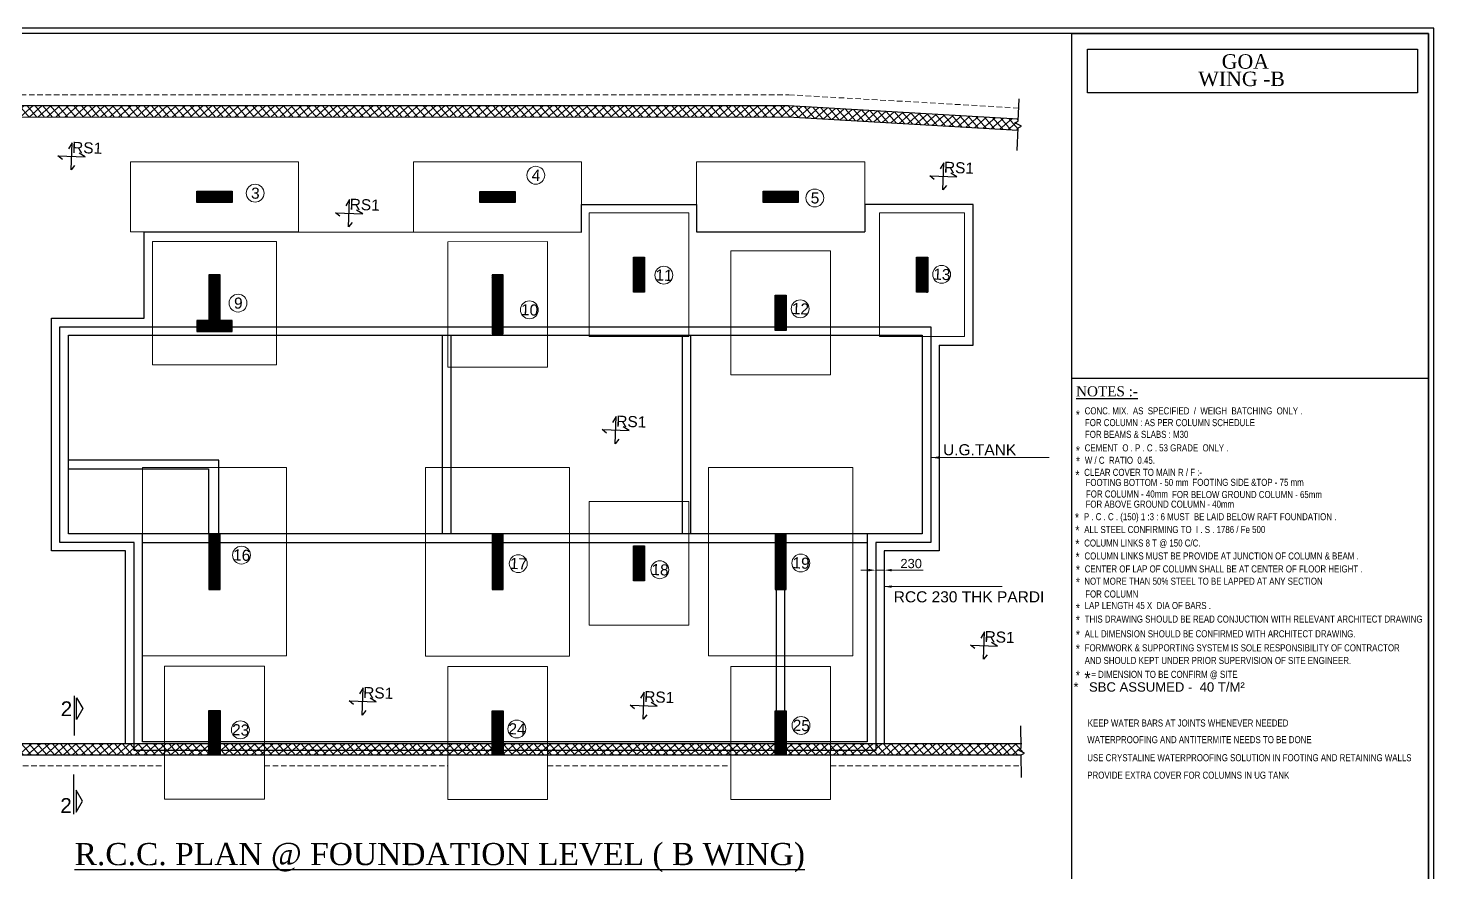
# Model space of a CAD drawing. Header units: millimetres. Extents: x 4916 to 86071, y -133733 to 55415.
# Drawn here: x 30163 to 68206, y 32549 to 55415 of the extents above; entities that cross this region are included whole.
import ezdxf
from ezdxf.enums import TextEntityAlignment as Align

# ---------------------------------------------------------------- set-up
doc = ezdxf.new("R2010")
doc.units = ezdxf.units.MM
doc.header["$LTSCALE"] = 600
doc.linetypes.add('DASHED2', pattern=[0.375, 0.25, -0.125])
for name, color, linetype, lineweight in [('COL HATCH', 67, 'Continuous', 25), ('colno', 11, 'Continuous', 15), ('COLUMN', 84, 'Continuous', 30), ('DIM', 8, 'Continuous', 13), ('FOOTING', 12, 'Continuous', 20), ('MAIN TEXT', 6, 'Continuous', 25), ('RET WALL', 31, 'Continuous', 25), ('RET WALL HATCH', 57, 'Continuous', 15), ('SLAB MARK', 241, 'Continuous', 25), ('SLAB NO', 52, 'Continuous', 25), ('TXT', 7, 'Continuous', 20)]:
    doc.layers.add(name, color=color, linetype=linetype, lineweight=lineweight)
doc.layers.add('sec', color=2, linetype='Continuous')
doc.layers.add('SHEET', color=7, linetype='Continuous')
doc.styles.add('ARIAL', font='arial.ttf')
doc.styles.add('STYLE3', font='times.ttf', dxfattribs={"width": 0.8, "height": 12})
doc.styles.add('TIMES NEW ROMAN', font='times.ttf', dxfattribs={"width": 0.8, "height": 12})
doc.dimstyles.new('SBC-100', dxfattribs={"dimscale": 100, "dimtxt": 2.5, "dimasz": 2, "dimexe": 0.5, "dimexo": 0.5, "dimgap": 0.5, "dimtad": 1, "dimdec": 3, "dimzin": 3, "dimdsep": 46, "dimtxsty": 'ARIAL', "dimblk1": 'OBLIQUE', "dimblk2": 'OBLIQUE', "dimcen": 0, "dimdle": 1, "dimclrd": 256, "dimclre": 256, "dimclrt": 4, "dimadec": 0, "dimazin": 0, "dimtfac": 1, "dimtdec": 0, "dimtmove": 0, "dimatfit": 3, "dimfxl": 1, "dimtolj": 1, "dimtzin": 0, "dimlwd": -1, "dimlwe": -1, "dimarcsym": 0})

# ---------------------------------------------------------------- blocks, each defined once
blk = doc.blocks.new('101')
for p, q in [((1063542, 221836, 11196), (1063542, 216457)), ((1063772, 221837), (1063772, 216458)), ((1070037, 221836), (1070037, 216457)), ((1070267, 216458), (1070267, 221836)), ((1057495, 218451), (1053429, 218451)), ((1057495, 216458), (1057495, 218451)), ((1053429, 218221), (1057217, 218221)), ((1057217, 218221), (1057217, 216457)), ((1075045, 216458, 11196), (1055436, 216458)), ((1055437, 216227), (1075045, 216227)), ((1072585, 211657), (1072585, 214957)), ((1072815, 211657), (1072815, 214957))]:
    blk.add_line(p, q)
blk.add_lwpolyline([(1053199, 222067), (1076763, 222067), (1076763, 216227), (1075275, 216227), (1075275, 210599), (1055206, 210599), (1055206, 216227), (1053199, 216227), (1053199, 222067)])
blk.add_lwpolyline([(1053429, 221837), (1076533, 221837), (1076533, 216457), (1075045, 216457), (1075045, 210829), (1055436, 210829), (1055436, 216457), (1053429, 216457)], close=True)
blk = doc.blocks.new('_Oblique')
at = {"color": 0, "linetype": 'ByBlock', "lineweight": -2}
blk.add_line((-0.5, -0.5), (0.5, 0.5), dxfattribs=at)
blk = doc.blocks.new('000000')
at = {"layer": 'DIM'}
blk.add_line((-80400, 35743, -11196), (-80049, 35743, -11196), dxfattribs=at)
at = {"layer": 'RET WALL', "elevation": -11196}
blk.add_lwpolyline([(-50721, 36043), (-87734, 36043), (-87734, 35743), (-50732, 35743)], dxfattribs=at)
at = {"layer": 'RET WALL HATCH', "linetype": 'Continuous', "transparency": 33554590}
for p, q in [((-87712, 35817), (-87451, 36043)), ((-87614, 35743), (-87711, 35855)), ((-87704, 36034), (-87694, 36043)), ((-87404, 35743), (-87664, 36043)), ((-87555, 35743), (-87209, 36043)), ((-87194, 35743), (-87454, 36043)), ((-87313, 35743), (-86967, 36043)), ((-86983, 35743), (-87244, 36043)), ((-87070, 35743), (-86724, 36043)), ((-86773, 35743), (-87033, 36043)), ((-86828, 35743), (-86482, 36043)), ((-86563, 35743), (-86823, 36043)), ((-86353, 35743), (-86613, 36043)), ((-86586, 35743), (-86240, 36043)), ((-86143, 35743), (-86403, 36043)), ((-86343, 35743), (-85998, 36043)), ((-85933, 35743), (-86193, 36043)), ((-86101, 35743), (-85755, 36043)), ((-85722, 35743), (-85983, 36043)), ((-85859, 35743), (-85513, 36043)), ((-85512, 35743), (-85773, 36043)), ((-85617, 35743), (-85271, 36043)), ((-85302, 35743), (-85562, 36043)), ((-85374, 35743), (-85029, 36043)), ((-85092, 35743), (-85352, 36043)), ((-84882, 35743), (-85142, 36043)), ((-85132, 35743), (-84786, 36043)), ((-84672, 35743), (-84932, 36043)), ((-84890, 35743), (-84544, 36043)), ((-84462, 35743), (-84722, 36043)), ((-84648, 35743), (-84302, 36043)), ((-84251, 35743), (-84512, 36043)), ((-84405, 35743), (-84059, 36043)), ((-84041, 35743), (-84301, 36043)), ((-84163, 35743), (-83817, 36043)), ((-83831, 35743), (-84091, 36043)), ((-83921, 35743), (-83575, 36043)), ((-83621, 35743), (-83881, 36043)), ((-83678, 35743), (-83333, 36043)), ((-83411, 35743), (-83671, 36043)), ((-83201, 35743), (-83461, 36043)), ((-83436, 35743), (-83090, 36043)), ((-82991, 35743), (-83251, 36043)), ((-83194, 35743), (-82848, 36043)), ((-82780, 35743), (-83041, 36043)), ((-82952, 35743), (-82606, 36043)), ((-82570, 35743), (-82830, 36043)), ((-82709, 35743), (-82364, 36043)), ((-82360, 35743), (-82620, 36043)), ((-82467, 35743), (-82121, 36043)), ((-82150, 35743), (-82410, 36043)), ((-82225, 35743), (-81879, 36043)), ((-81940, 35743), (-82200, 36043)), ((-81730, 35743), (-81990, 36043)), ((-81983, 35743), (-81637, 36043)), ((-81519, 35743), (-81780, 36043)), ((-81740, 35743), (-81394, 36043)), ((-81309, 35743), (-81570, 36043)), ((-81498, 35743), (-81152, 36043)), ((-81099, 35743), (-81359, 36043)), ((-81256, 35743), (-80910, 36043)), ((-80889, 35743), (-81149, 36043)), ((-81014, 35743), (-80668, 36043)), ((-80679, 35743), (-80939, 36043)), ((-80771, 35743), (-80425, 36043)), ((-80469, 35743), (-80729, 36043)), ((-80529, 35743), (-80183, 36043)), ((-80259, 35743), (-80519, 36043)), ((-80048, 35743), (-80309, 36043)), ((-80287, 35743), (-79941, 36043)), ((-79838, 35743), (-80098, 36043)), ((-80044, 35743), (-79699, 36043)), ((-79628, 35743), (-79888, 36043)), ((-79802, 35743), (-79456, 36043)), ((-79418, 35743), (-79678, 36043)), ((-79560, 35743), (-79214, 36043)), ((-79208, 35743), (-79468, 36043)), ((-79318, 35743), (-78972, 36043)), ((-78998, 35743), (-79258, 36043)), ((-79075, 35743), (-78730, 36043)), ((-78787, 35743), (-79048, 36043)), ((-78577, 35743), (-78838, 36043)), ((-78833, 35743), (-78487, 36043)), ((-78367, 35743), (-78627, 36043)), ((-78591, 35743), (-78245, 36043)), ((-78157, 35743), (-78417, 36043)), ((-78349, 35743), (-78003, 36043)), ((-77947, 35743), (-78207, 36043)), ((-78106, 35743), (-77760, 36043)), ((-77737, 35743), (-77997, 36043)), ((-77864, 35743), (-77518, 36043)), ((-77527, 35743), (-77787, 36043)), ((-77622, 35743), (-77276, 36043)), ((-77316, 35743), (-77577, 36043)), ((-77379, 35743), (-77034, 36043)), ((-77106, 35743), (-77366, 36043)), ((-76896, 35743), (-77156, 36043)), ((-77137, 35743), (-76791, 36043)), ((-76686, 35743), (-76946, 36043)), ((-76895, 35743), (-76549, 36043)), ((-76476, 35743), (-76736, 36043)), ((-76653, 35743), (-76307, 36043)), ((-76266, 35743), (-76526, 36043)), ((-76410, 35743), (-76065, 36043)), ((-76055, 35743), (-76316, 36043)), ((-76168, 35743), (-75822, 36043)), ((-75845, 35743), (-76106, 36043)), ((-75926, 35743), (-75580, 36043)), ((-75635, 35743), (-75895, 36043)), ((-75425, 35743), (-75685, 36043)), ((-75684, 35743), (-75338, 36043)), ((-75215, 35743), (-75475, 36043)), ((-75441, 35743), (-75095, 36043)), ((-75005, 35743), (-75265, 36043)), ((-75199, 35743), (-74853, 36043)), ((-74795, 35743), (-75055, 36043)), ((-74957, 35743), (-74611, 36043)), ((-74584, 35743), (-74845, 36043)), ((-74714, 35743), (-74369, 36043)), ((-74374, 35743), (-74634, 36043)), ((-74472, 35743), (-74126, 36043)), ((-74164, 35743), (-74424, 36043)), ((-74230, 35743), (-73884, 36043)), ((-73954, 35743), (-74214, 36043)), ((-73744, 35743), (-74004, 36043)), ((-73988, 35743), (-73642, 36043)), ((-73534, 35743), (-73794, 36043)), ((-73745, 35743), (-73400, 36043)), ((-73323, 35743), (-73584, 36043)), ((-73503, 35743), (-73157, 36043)), ((-73113, 35743), (-73374, 36043)), ((-73261, 35743), (-72915, 36043)), ((-72903, 35743), (-73163, 36043)), ((-73019, 35743), (-72673, 36043)), ((-72693, 35743), (-72953, 36043)), ((-72776, 35743), (-72430, 36043)), ((-72483, 35743), (-72743, 36043)), ((-72534, 35743), (-72188, 36043)), ((-72273, 35743), (-72533, 36043)), ((-72063, 35743), (-72323, 36043)), ((-72292, 35743), (-71946, 36043)), ((-71852, 35743), (-72113, 36043)), ((-72050, 35743), (-71704, 36043)), ((-71642, 35743), (-71903, 36043)), ((-71807, 35743), (-71461, 36043)), ((-71432, 35743), (-71692, 36043)), ((-71565, 35743), (-71219, 36043)), ((-71222, 35743), (-71482, 36043)), ((-71323, 35743), (-70977, 36043)), ((-71012, 35743), (-71272, 36043)), ((-71080, 35743), (-70735, 36043)), ((-70802, 35743), (-71062, 36043)), ((-70592, 35743), (-70852, 36043)), ((-70838, 35743), (-70492, 36043)), ((-70381, 35743), (-70642, 36043)), ((-70596, 35743), (-70250, 36043)), ((-70171, 35743), (-70431, 36043)), ((-70354, 35743), (-70008, 36043)), ((-69961, 35743), (-70221, 36043)), ((-70111, 35743), (-69765, 36043)), ((-69751, 35743), (-70011, 36043)), ((-69869, 35743), (-69523, 36043)), ((-69541, 35743), (-69801, 36043)), ((-69627, 35743), (-69281, 36043)), ((-69331, 35743), (-69591, 36043)), ((-69385, 35743), (-69039, 36043)), ((-69120, 35743), (-69381, 36043)), ((-68910, 35743), (-69171, 36043)), ((-69142, 35743), (-68796, 36043)), ((-68700, 35743), (-68960, 36043)), ((-68900, 35743), (-68554, 36043)), ((-68490, 35743), (-68750, 36043)), ((-68658, 35743), (-68312, 36043)), ((-68280, 35743), (-68540, 36043)), ((-68415, 35743), (-68070, 36043)), ((-68070, 35743), (-68330, 36043)), ((-68173, 35743), (-67827, 36043)), ((-67860, 35743), (-68120, 36043)), ((-67931, 35743), (-67585, 36043)), ((-67649, 35743), (-67910, 36043)), ((-67439, 35743), (-67699, 36043)), ((-67689, 35743), (-67343, 36043)), ((-67229, 35743), (-67489, 36043)), ((-67446, 35743), (-67101, 36043)), ((-67019, 35743), (-67279, 36043)), ((-67204, 35743), (-66858, 36043)), ((-66809, 35743), (-67069, 36043)), ((-66962, 35743), (-66616, 36043)), ((-66599, 35743), (-66859, 36043)), ((-66720, 35743), (-66374, 36043)), ((-66388, 35743), (-66649, 36043)), ((-66477, 35743), (-66131, 36043)), ((-66178, 35743), (-66439, 36043)), ((-66235, 35743), (-65889, 36043)), ((-65968, 35743), (-66228, 36043)), ((-65758, 35743), (-66018, 36043)), ((-65993, 35743), (-65647, 36043)), ((-65548, 35743), (-65808, 36043)), ((-65750, 35743), (-65405, 36043)), ((-65338, 35743), (-65598, 36043)), ((-65508, 35743), (-65162, 36043)), ((-65128, 35743), (-65388, 36043)), ((-65266, 35743), (-64920, 36043)), ((-64917, 35743), (-65178, 36043)), ((-65024, 35743), (-64678, 36043)), ((-64707, 35743), (-64967, 36043)), ((-64781, 35743), (-64436, 36043)), ((-64497, 35743), (-64757, 36043)), ((-64287, 35743), (-64547, 36043)), ((-64539, 35743), (-64193, 36043)), ((-64077, 35743), (-64337, 36043)), ((-64297, 35743), (-63951, 36043)), ((-63867, 35743), (-64127, 36043)), ((-64055, 35743), (-63709, 36043)), ((-63656, 35743), (-63917, 36043)), ((-63812, 35743), (-63466, 36043)), ((-63446, 35743), (-63707, 36043)), ((-63570, 35743), (-63224, 36043)), ((-63236, 35743), (-63496, 36043)), ((-63328, 35743), (-62982, 36043)), ((-63026, 35743), (-63286, 36043)), ((-63086, 35743), (-62740, 36043)), ((-62816, 35743), (-63076, 36043)), ((-62606, 35743), (-62866, 36043)), ((-62843, 35743), (-62497, 36043)), ((-62396, 35743), (-62656, 36043)), ((-62601, 35743), (-62255, 36043)), ((-62185, 35743), (-62446, 36043)), ((-62359, 35743), (-62013, 36043)), ((-61975, 35743), (-62235, 36043)), ((-62116, 35743), (-61771, 36043)), ((-61765, 35743), (-62025, 36043)), ((-61874, 35743), (-61528, 36043)), ((-61555, 35743), (-61815, 36043)), ((-61632, 35743), (-61286, 36043)), ((-61345, 35743), (-61605, 36043)), ((-61135, 35743), (-61395, 36043)), ((-61390, 35743), (-61044, 36043)), ((-60925, 35743), (-61185, 36043)), ((-61147, 35743), (-60801, 36043)), ((-60714, 35743), (-60975, 36043)), ((-60905, 35743), (-60559, 36043)), ((-60504, 35743), (-60764, 36043)), ((-60663, 35743), (-60317, 36043)), ((-60294, 35743), (-60554, 36043)), ((-60421, 35743), (-60075, 36043)), ((-60084, 35743), (-60344, 36043)), ((-60178, 35743), (-59832, 36043)), ((-59874, 35743), (-60134, 36043)), ((-59936, 35743), (-59590, 36043)), ((-59664, 35743), (-59924, 36043)), ((-59453, 35743), (-59714, 36043)), ((-59694, 35743), (-59348, 36043)), ((-59243, 35743), (-59504, 36043)), ((-59451, 35743), (-59106, 36043)), ((-59033, 35743), (-59293, 36043)), ((-59209, 35743), (-58863, 36043)), ((-58823, 35743), (-59083, 36043)), ((-58967, 35743), (-58621, 36043)), ((-58613, 35743), (-58873, 36043)), ((-58725, 35743), (-58379, 36043)), ((-58403, 35743), (-58663, 36043)), ((-58482, 35743), (-58137, 36043)), ((-58193, 35743), (-58453, 36043)), ((-57982, 35743), (-58243, 36043)), ((-58240, 35743), (-57894, 36043)), ((-57772, 35743), (-58032, 36043)), ((-57998, 35743), (-57652, 36043)), ((-57562, 35743), (-57822, 36043)), ((-57756, 35743), (-57410, 36043)), ((-57352, 35743), (-57612, 36043)), ((-57513, 35743), (-57167, 36043)), ((-57142, 35743), (-57402, 36043)), ((-57271, 35743), (-56925, 36043)), ((-56932, 35743), (-57192, 36043)), ((-57029, 35743), (-56683, 36043)), ((-56721, 35743), (-56982, 36043)), ((-56786, 35743), (-56441, 36043)), ((-56511, 35743), (-56772, 36043)), ((-56301, 35743), (-56561, 36043)), ((-56544, 35743), (-56198, 36043)), ((-56091, 35743), (-56351, 36043)), ((-56302, 35743), (-55956, 36043)), ((-55881, 35743), (-56141, 36043)), ((-56060, 35743), (-55714, 36043)), ((-55671, 35743), (-55931, 36043)), ((-55817, 35743), (-55472, 36043)), ((-55461, 35743), (-55721, 36043)), ((-55575, 35743), (-55229, 36043)), ((-55250, 35743), (-55511, 36043)), ((-55333, 35743), (-54987, 36043)), ((-55040, 35743), (-55300, 36043)), ((-55091, 35743), (-54745, 36043)), ((-54830, 35743), (-55090, 36043)), ((-54620, 35743), (-54880, 36043)), ((-54848, 35743), (-54502, 36043)), ((-54410, 35743), (-54670, 36043)), ((-54606, 35743), (-54260, 36043)), ((-54200, 35743), (-54460, 36043)), ((-54364, 35743), (-54018, 36043)), ((-53989, 35743), (-54250, 36043)), ((-54121, 35743), (-53776, 36043)), ((-53779, 35743), (-54040, 36043)), ((-53879, 35743), (-53533, 36043)), ((-53569, 35743), (-53829, 36043)), ((-53637, 35743), (-53291, 36043)), ((-53359, 35743), (-53619, 36043)), ((-53149, 35743), (-53409, 36043)), ((-53395, 35743), (-53049, 36043)), ((-52939, 35743), (-53199, 36043)), ((-53152, 35743), (-52807, 36043)), ((-52729, 35743), (-52989, 36043)), ((-52910, 35743), (-52564, 36043)), ((-52518, 35743), (-52779, 36043)), ((-52668, 35743), (-52322, 36043)), ((-52308, 35743), (-52568, 36043)), ((-52426, 35743), (-52080, 36043)), ((-52098, 35743), (-52358, 36043)), ((-52183, 35743), (-51837, 36043)), ((-51888, 35743), (-52148, 36043)), ((-51941, 35743), (-51595, 36043)), ((-51678, 35743), (-51938, 36043)), ((-51468, 35743), (-51728, 36043)), ((-51699, 35743), (-51353, 36043)), ((-51257, 35743), (-51518, 36043)), ((-51457, 35743), (-51111, 36043)), ((-51047, 35743), (-51308, 36043)), ((-51214, 35743), (-50868, 36043)), ((-50837, 35743), (-51097, 36043)), ((-50972, 35743), (-50759, 35928)), ((-50813, 35958), (-50887, 36043)), ((-50703, 35831), (-50811, 35956))]:
    blk.add_line(p, q, dxfattribs=at)
at = {"layer": 'colno', "style": 'ARIAL'}
for s, p in [('23', (-71857, 36420, -5836)), ('24', (-64378, 36445, -5836))]:
    blk.add_text(s, height=300, rotation=357.9693, dxfattribs=at).set_placement(p, align=Align.MIDDLE_CENTER)
blk = doc.blocks.new('*D16')
at = {"layer": 'Defpoints', "color": 0, "transparency": 16777216}
for p in [(53102, 40743), (53102, 40513), (53332, 40513)]:
    blk.add_point(p, dxfattribs=at)
at = {"layer": 'DIM', "transparency": 16777216}
for p, q in [((52902, 40743), (52702, 40743)), ((53102, 40563), (53102, 40793)), ((53332, 40743), (53102, 40743)), ((53332, 40563), (53332, 40793)), ((53532, 40743), (54388, 40743))]:
    blk.add_line(p, q, dxfattribs=at)
for points in [[(52902, 40710), (52902, 40777), (53102, 40743)], [(53532, 40777), (53532, 40710), (53332, 40743)]]:
    blk.add_solid(points, dxfattribs=at)
at = {"layer": 'DIM', "color": 4, "transparency": 16777216, "insert": (54060, 40921), "char_height": 250, "attachment_point": 5, "style": 'ARIAL'}
blk.add_mtext('\\A1;230', dxfattribs=at)

msp = doc.modelspace()

# ---------------------------------------------------------------- hatches: boundary and pattern name
at = {"layer": 'COL HATCH', "ltscale": 50}
h = msp.add_hatch(dxfattribs=at)
h.set_pattern_fill('ANSI31', color=256, scale=5)
h.set_pattern_definition([(45, (-150619.414, -153179.477), (-11.22532015, 11.22532015), [])])
h.paths.add_polyline_path([(35681.7486, 50998.3934), (34731.7486, 50998.3934), (34731.7486, 50698.3934), (35681.7486, 50698.3934)])
h = msp.add_hatch(dxfattribs=at)
h.set_pattern_fill('ANSI31', color=256, scale=5)
h.set_pattern_definition([(45, (-142959.469, -153183.2), (-11.22532015, 11.22532015), [])])
h.paths.add_polyline_path([(43341.6929, 50994.6697), (42391.6929, 50994.6697), (42391.6929, 50694.6697), (43341.6929, 50694.6697)])
h = msp.add_hatch(dxfattribs=at)
h.set_pattern_fill('ANSI31', color=256, scale=5)
h.set_pattern_definition([(45, (-135299.465, -153179.06), (-11.22532015, 11.22532015), [])])
h.paths.add_polyline_path([(51001.6973, 50998.8102), (50051.6973, 50998.8102), (50051.6973, 50698.8102), (51001.6973, 50698.8102)])
h = msp.add_hatch(dxfattribs=at)
h.set_pattern_fill('ANSI31', color=256, scale=5, angle=0.00079485)
h.set_pattern_definition([(45.000795, (-158277.489, -59820.17), (-11.2254759, 11.2251644), [])])
h.paths.add_polyline_path([(46847.1927, 49213.3931), (46547.1927, 49213.3934), (46547.1927, 48263.3934), (46847.1927, 48263.3931)])
h = msp.add_hatch(dxfattribs=at)
h.set_pattern_fill('ANSI31', color=256, scale=5)
h.set_pattern_definition([(45, (-158278.97, -153179.477), (-11.22532015, 11.22532015), [])])
h.paths.add_polyline_path([(54507.1235, 49213.3916), (54207.1235, 49213.3952), (54207.1927, 48263.3952), (54507.1927, 48263.3934)])
h = msp.add_hatch(dxfattribs=at)
h.set_pattern_fill('ANSI31', color=256, scale=5, angle=0.00079485)
h.set_pattern_definition([(45.000795, (-150617.518, -57821.026), (-11.2254759, 11.2251644), [])])
h.paths.add_polyline_path([(35357.1701, 48738.6127), (35057.17, 48738.5906), (35056.7431, 47500.4352), (35356.7431, 47500.4573)])
h = msp.add_hatch(dxfattribs=at)
h.set_pattern_fill('ANSI31', color=256, scale=5, angle=0.00079485)
h.set_pattern_definition([(45.000795, (-158277.486, -60061.244), (-11.2254759, 11.2251644), [])])
h.paths.add_polyline_path([(43017.1788, 48734.6718), (42717.1663, 48734.6677), (42717.1885, 47135.6738), (43017.2009, 47135.678)])
h = msp.add_hatch(dxfattribs=at)
h.set_pattern_fill('ANSI31', color=256, scale=5, angle=0.00079485)
h.set_pattern_definition([(45.000795, (-282277.11, -83378.675), (-11.2254759, 11.2251644), [])])
h.paths.add_polyline_path([(50677.1784, 48183.8188), (50377.1784, 48183.8147), (50377.1916, 47233.8147), (50677.1916, 47233.8188)])
h = msp.add_hatch(dxfattribs=at)
h.set_pattern_fill('ANSI31', color=256, scale=5, angle=0.00079485)
h.set_pattern_definition([(45.000795, (-158277.492, -59684.28), (-11.2254759, 11.2251644), [])])
h.paths.add_polyline_path([(35681.7386, 47500.4528), (34731.7386, 47500.4397), (34731.7428, 47199.4444), (35681.7428, 47199.4575)])
at = {"layer": 'COL HATCH', "lineweight": 0}
h = msp.add_hatch(dxfattribs=at)
h.set_pattern_fill('ANSI31', color=256, scale=4.5, angle=357.65373444)
h.set_pattern_definition([(42.6537344, (-657001.11, -95314.246), (-9.68072444, 10.50791276), [])])
h.paths.add_polyline_path([(35357.1829, 41723.548), (35057.1829, 41723.48), (35057.1829, 40223.48), (35357.1829, 40223.548)])
h = msp.add_hatch(dxfattribs=at)
h.set_pattern_fill('ANSI31', color=256, scale=4.5, angle=357.65373444)
h.set_pattern_definition([(42.6537344, (-649340.957, -95317.97), (-9.68072444, 10.50791276), [])])
h.paths.add_polyline_path([(43017.3369, 41719.8244), (42717.3369, 41719.7563), (42717.3369, 40219.7563), (43017.3369, 40219.8244)])
h = msp.add_hatch(dxfattribs=at)
h.set_pattern_fill('ANSI31', color=256, scale=4.5, angle=357.65373444)
h.set_pattern_definition([(42.6537344, (-641680.956, -95317.863), (-9.68072444, 10.50791276), [])])
h.paths.add_polyline_path([(50677.3378, 41719.9306), (50377.3378, 41719.8626), (50377.3378, 40219.8626), (50677.3378, 40219.9306)])
at = {"layer": 'COL HATCH', "ltscale": 50}
h = msp.add_hatch(dxfattribs=at)
h.set_pattern_fill('ANSI31', color=256, scale=5, angle=0.00079485)
h.set_pattern_definition([(45.000795, (-158277.489, -67629.699), (-11.2254759, 11.2251644), [])])
h.paths.add_polyline_path([(46847.1733, 41403.866), (46547.1733, 41403.864), (46547.1733, 40453.864), (46847.1733, 40453.866)])
h = msp.add_hatch(dxfattribs=at)
h.set_pattern_fill('ANSI31', color=256, scale=5)
h.set_pattern_definition([(45, (-142959.045, -153179.477), (-11.22532015, 11.22532015), [])])
h.paths.add_polyline_path([(35357.274, 36943.3582), (35057.2926, 36943.4016), (35057.1028, 35743.4025), (35357.2826, 35743.3995)])
h = msp.add_hatch(dxfattribs=at)
h.set_pattern_fill('ANSI31', color=256, scale=5)
h.set_pattern_definition([(45, (-135298.891, -153183.2), (-11.22532015, 11.22532015), [])])
h.paths.add_polyline_path([(43017.428, 36939.6345), (42717.4465, 36939.6779), (42717.2567, 35739.6789), (43017.4365, 35739.6758)])
h = msp.add_hatch(dxfattribs=at)
h.set_pattern_fill('ANSI31', color=256, scale=5)
h.set_pattern_definition([(45, (-127638.89, -153183.094), (-11.22532015, 11.22532015), [])])
h.paths.add_polyline_path([(50677.4289, 36939.7408), (50377.4475, 36939.7841), (50377.2577, 35739.7851), (50677.4375, 35739.7821)])
at = {"layer": 'RET WALL HATCH', "transparency": 33554590}
h = msp.add_hatch(dxfattribs=at)
h.set_pattern_fill('ANSI37', color=256, scale=50, angle=355.93930945)
h.set_pattern_definition([(40.93931, (-903134.31, 1152232.81), (-104.022404, 119.920399), []), (130.93931, (-903134.31, 1152232.81), (-119.920399, -104.022404), [])])
h.paths.add_polyline_path([(56947.9772, 52652.6611), (52801.6954, 52890.9318), (50735.2078, 53009.6847), (48251.6954, 53009.5534), (45548.4066, 53009.4103), (40196.7576, 53009.1272), (37887.0839, 53009.005), (32536.221, 53008.7219), (30227.0833, 53008.5997), (26524.0737, 53008.4038), (24876.2195, 53007.7391), (21562.1911, 53006.4023), (20062.3121, 53005.7973), (20062.1911, 53305.7973), (21562.1911, 53306.4023), (24876.6905, 53307.7393), (26524.0053, 53308.4038), (30227.5528, 53308.5998), (32536.6921, 53308.7219), (37887.5534, 53309.005), (40197.2286, 53309.1272), (45548.4066, 53309.4103), (48251.6954, 53309.5534), (50743.8127, 53309.6852), (52801.6954, 53191.4267), (56958.6102, 52952.545), (56957.5805, 52923.5038), (56865.5454, 52880.6472), (57043.1799, 52784.8572), (56951.1449, 52742.0005)])

# ---------------------------------------------------------------- linework, layer by layer
msp.add_line((58404.21, 45944.1481), (68055.8671, 45944.1481))
at = {"color": 5}
msp.add_lwpolyline([(68205.513, 10819.2194), (68205.513, 55415.0017), (4916.3147, 55415.0017), (4916.3147, 10819.2194)], close=True, dxfattribs=at)
at = {"color": 6}
msp.add_lwpolyline([(68055.8671, 10968.8654), (68055.8671, 55265.3558), (5065.9606, 55265.3558), (5065.9606, 10968.8654)], close=True, dxfattribs=at)
at = {"color": 0, "linetype": 'ByBlock'}
msp.add_lwpolyline([(58404.21, 55265.3558), (68055.8671, 55265.3558), (68055.8671, 10968.8654), (58404.21, 10968.8654)], close=True, dxfattribs=at)
msp.add_lwpolyline([(58832.4971, 54841.8756), (67763.9209, 54841.8756), (67763.9209, 53667.2515), (58832.4971, 53667.2515)], close=True)
for points in [[(56929.7417, 52101.8541), (56951.4649, 52714.5179), (57043.5, 52757.3746), (56865.8654, 52853.1646), (56957.9005, 52896.0213), (56979.3504, 53500.9749)], [(57048.7199, 35132.726), (57039.7445, 35745.7091), (57129.5186, 35793.1196), (56947.3113, 35879.8966), (57037.0855, 35927.3071), (57028.223, 36532.576)]]:
    msp.add_lwpolyline(points)
at = {"layer": 'colno'}
for centre in [(43900.7822, 51432.2841, -5835.5571), (36306.8196, 50947.07, -5835.5571), (51451.769, 50818.3307, -5835.5571), (47367.1247, 48727.7564, -5835.5571), (54883.6129, 48749.4246, -5835.5571), (35843.9278, 47972.0806), (43727.5791, 47789.1336, -5835.5571), (51057.1847, 47817.4281, -5835.5571), (35936.4666, 41151.0414, -5835.5571), (43426.9651, 40919.4715, -5835.5571), (51072.3723, 40936.5687, -5835.5571), (47257.5297, 40754.6327, -5835.5571), (35907.808, 36420.0858, -5835.5571), (43387.0774, 36444.8786, -5835.5571), (51079.1914, 36540.4126, -5835.5571)]:
    msp.add_circle(centre, 241.8107, dxfattribs=at)
at = {"layer": 'COLUMN'}
for points, elevation in [([(34731.7486, 50998.3934), (35681.7486, 50998.3934), (35681.7486, 50698.3934), (34731.7486, 50698.3934)], -11195.967), ([(42391.6929, 50994.6697), (43341.6929, 50994.6697), (43341.6929, 50694.6697), (42391.6929, 50694.6697)], -11195.967), ([(50051.6973, 50998.8102), (51001.6973, 50998.8102), (51001.6973, 50698.8102), (50051.6973, 50698.8102)], -11195.967), ([(46847.1927, 49213.3931), (46847.1927, 48263.3931), (46547.1927, 48263.3938), (46547.1927, 49213.3938)], -11195.967), ([(54507.1235, 49212.8996), (54507.1927, 48263.3934), (54207.1927, 48263.3934), (54207.1235, 49212.8996)], -11195.967), ([(35056.7386, 47500.4442), (35356.7386, 47500.4483), (35357.1656, 48738.5963), (35057.1656, 48738.5921)], -22391.9339), ([(42717.1885, 47135.6738), (43017.2009, 47135.678), (43017.1788, 48734.6718), (42717.1663, 48734.6677)], -11195.967), ([(50677.1784, 48183.8188), (50677.1916, 47233.8188), (50377.1916, 47233.8147), (50377.1784, 48183.8147)], -11195.967), ([(34731.7428, 47199.4444), (35681.7428, 47199.4575), (35681.7386, 47500.4528), (34731.7386, 47500.4397)], -22391.9339), ([(35057.1927, 40223.5484), (35357.1927, 40223.5484), (35357.1732, 41723.4116), (35057.1732, 41723.4116)], -11195.967), ([(42717.3466, 40219.8247), (43017.3466, 40219.8247), (43017.3272, 41719.6879), (42717.3272, 41719.6879)], -11195.967), ([(50377.3476, 40219.9309), (50677.3476, 40219.9309), (50677.3281, 41719.7942), (50377.3281, 41719.7942)], -11195.967), ([(46847.1927, 41403.865), (46847.154, 40454.1389), (46547.154, 40454.1389), (46547.1927, 41403.865)], -11195.967), ([(35057.2905, 36943.4045), (35357.2761, 36943.3618), (35357.2805, 35743.3996), (35057.1048, 35743.3996)], -11195.967), ([(42717.4445, 36939.6809), (43017.43, 36939.6382), (43017.4344, 35739.6759), (42717.2588, 35739.6759)], -11195.967), ([(50377.4454, 36939.7871), (50677.431, 36939.7444), (50677.4354, 35739.7821), (50377.2597, 35739.7821)], -11195.967)]:
    msp.add_lwpolyline(points, close=True, dxfattribs=dict(at, elevation=elevation))
at = {"layer": 'DIM', "color": 1}
for points, elevation in [([(32931.7486, 51798.3934), (37481.7486, 51798.3934), (37481.7486, 49898.3934), (32931.7486, 49898.3934)], -11195.967), ([(40591.6929, 51794.6697), (45141.6929, 51794.6697), (45141.6929, 49894.6697), (40591.6929, 49894.6697)], -11195.967), ([(48251.6973, 51798.8102), (52801.6973, 51798.8102), (52801.6973, 49898.8102), (48251.6973, 49898.8102)], -11195.967), ([(33531.709, 49638.571), (33531.7553, 46298.4798), (36881.7553, 46301.421), (36881.709, 49638.6175)], -22391.9339)]:
    msp.add_lwpolyline(points, close=True, dxfattribs=dict(at, elevation=elevation))
at = {"layer": 'FOOTING', "color": 5, "linetype": 'DASHED2'}
msp.add_lwpolyline([(20062.1532, 53605.8073), (50752.5352, 53609.6789), (56975.822, 53252.0435)], dxfattribs=at)
at = {"layer": 'FOOTING', "linetype": 'Continuous', "elevation": -11195.967}
for points in [[(48047.1927, 50413.3903), (48047.1927, 47063.3903), (45347.1927, 47063.3965), (45347.1927, 50413.3965)], [(55507.0507, 50412.8996), (55507.28, 47063.4771), (53207.28, 47063.4771), (53207.0507, 50412.8996)], [(41517.201, 46235.6572), (44217.2134, 46235.6946), (44217.1663, 49634.6885), (41517.1538, 49634.651)], [(51877.1617, 49383.8355), (51877.2082, 46033.8355), (49177.2082, 46033.798), (49177.1617, 49383.798)], [(33257.216, 38423.5484), (37157.216, 38423.5484), (37157.1499, 43523.4116), (33257.1499, 43523.4116)], [(40917.3699, 38419.8247), (44817.3699, 38419.8247), (44817.3038, 43519.6879), (40917.3038, 43519.6879)], [(48577.3709, 38419.9309), (52477.3709, 38419.9309), (52477.3048, 43519.7942), (48577.3048, 43519.7942)], [(48047.2416, 42603.865), (48047.1051, 39254.1389), (45347.1051, 39254.1389), (45347.2416, 42603.865)], [(33857.4994, 38143.5753), (36557.2948, 38143.1911), (36557.308, 34543.3996), (33856.9423, 34543.3996)], [(41517.6533, 38139.8517), (44217.4487, 38139.4674), (44217.462, 34539.6759), (41517.0962, 34539.6759)], [(49177.6542, 38139.9579), (51877.4497, 38139.5737), (51877.4629, 34539.7822), (49177.0972, 34539.7822)]]:
    msp.add_lwpolyline(points, close=True, dxfattribs=at)
at = {"layer": 'FOOTING', "color": 5, "linetype": 'DASHED2', "elevation": -11195.967}
for points in [[(28897.2816, 35443.4222), (33857.0815, 35443.4348)], [(36557.3047, 35443.4417), (41517.236, 35443.4544)], [(44217.4586, 35443.4613), (49177.237, 35443.4739)], [(51877.4596, 35443.4808), (57039.8624, 35443.494)]]:
    msp.add_lwpolyline(points, dxfattribs=at)
at = {"layer": 'RET WALL'}
for p, q in [((45141.6929, 49894.6697, -11195.967), (45141.6929, 50643.3965, -11195.967)), ((45141.6929, 50643.3965, -11195.967), (48251.6973, 50643.3965, -11195.967)), ((48251.6973, 50643.3965, -11195.967), (48251.6973, 49898.8102, -11195.967)), ((55737.0507, 50642.9154, -11195.967), (52801.6973, 50642.9154, -11195.967)), ((52801.6973, 50642.9154, -11195.967), (52801.6973, 49898.8102, -11195.967)), ((33301.7378, 49898.3934, -11195.967), (45141.6929, 49894.6697, -11195.967)), ((48251.6973, 49898.8102, -11195.967), (52801.6973, 49898.8102, -11195.967))]:
    msp.add_line(p, q, dxfattribs=at)
at = {"layer": 'RET WALL', "extrusion": (-1.36401e-05, 0.983235, 0.182345)}
msp.add_line((33301.7378, 47562.2256, -11195.967), (33301.7378, 49898.3934, -11195.967), dxfattribs=at)
at = {"layer": 'RET WALL'}
msp.add_lwpolyline([(56958.6102, 52952.545), (50743.8127, 53309.6852), (26524.0053, 53308.4038), (20062.1911, 53305.8073), (20062.1911, 53005.7973), (26524.0737, 53008.4038), (50735.2078, 53009.6847), (56947.9772, 52652.6611)], dxfattribs=at)
at = {"layer": 'RET WALL', "elevation": -11195.967}
for points in [[(56958.6102, 52952.5377), (50743.8127, 53309.6778), (26524.0053, 53308.3964), (20062.1911, 53305.7999), (20062.1911, 53005.7899), (26524.0737, 53008.3964), (50735.2078, 53009.6774), (56947.9772, 52652.6537)], [(54819.2553, 46833.4771), (55737.2958, 46833.4771), (55737.2958, 50642.9154)], [(32802.9157, 36043.4058), (32802.9157, 41262.4882), (30795.9663, 41262.4882), (30795.9663, 47562.2288), (33301.7378, 47562.2256)], [(54819.2553, 46833.4771), (54819.2553, 41262.4882), (53331.8258, 41262.4882), (53331.7232, 36043.4895)]]:
    msp.add_lwpolyline(points, dxfattribs=at)
at = {"layer": 'sec', "linetype": 'Continuous'}
for points in [[(31407.9066, 37345.4606), (31407.9017, 36271.048)], [(31476.6497, 36698.679), (31476.6524, 37290.2249), (31647.4157, 36994.4512), (31476.6497, 36698.679)], [(31397.0497, 34137.4447), (31397.0546, 35211.8573)], [(31465.7988, 34784.2257), (31465.7961, 34192.6797), (31636.562, 34488.4519), (31465.7988, 34784.2257)]]:
    msp.add_lwpolyline(points, dxfattribs=at)
at = {"layer": 'sec', "linetype": 'Continuous', "elevation": -11195.967}
for points in [[(31407.9068, 37345.4532), (31407.9019, 36271.0406)], [(31476.65, 36698.6716), (31476.6527, 37290.2176), (31647.4159, 36994.4438), (31476.65, 36698.6716)], [(31397.05, 34137.4373), (31397.0549, 35211.8499)], [(31465.799, 34784.2183), (31465.7963, 34192.6723), (31636.5623, 34488.4445), (31465.799, 34784.2183)]]:
    msp.add_lwpolyline(points, dxfattribs=at)
at = {"layer": 'SLAB MARK', "elevation": 0}
for points in [[(31421.7234, 51695.1935), (31325.3288, 51575.836), (31351.419, 52311.5663), (31253.3928, 52146.2252)], [(31089.8662, 51860.3516), (30970.5087, 51956.7462), (31706.239, 51930.656), (31540.898, 52028.6822)], [(55015.5772, 51156.4797), (54919.1825, 51037.1222), (54945.2727, 51772.8525), (54847.2466, 51607.5114)], [(54683.72, 51321.6378), (54564.3625, 51418.0324), (55300.0928, 51391.9422), (55134.7517, 51489.9684)], [(38933.4833, 50155.7657), (38837.0887, 50036.4082), (38863.1789, 50772.1385), (38765.1527, 50606.7974)], [(38601.6261, 50320.9238), (38482.2686, 50417.3185), (39217.9989, 50391.2282), (39052.6579, 50489.2544)], [(56114.7344, 38453.6988), (56018.3398, 38334.3412), (56044.43, 39070.0716), (55946.4038, 38904.7305)], [(55782.8772, 38618.8569), (55663.5197, 38715.2515), (56399.25, 38689.1613), (56233.909, 38787.1874)], [(39298.7152, 36941.6785), (39202.3205, 36822.321), (39228.4107, 37558.0513), (39130.3846, 37392.7102)], [(46904.0865, 36828.5033), (46807.6918, 36709.1458), (46833.7821, 37444.8762), (46735.7559, 37279.5351)], [(38966.858, 37106.8366), (38847.5004, 37203.2313), (39583.2308, 37177.141), (39417.8897, 37275.1672)], [(46572.2293, 36993.6614), (46452.8718, 37090.0561), (47188.6021, 37063.9659), (47023.261, 37161.992)]]:
    msp.add_lwpolyline(points, dxfattribs=at)
at = {"layer": 'SLAB MARK'}
for points in [[(46147.5526, 44285.8136), (46051.1579, 44166.456), (46077.2481, 44902.1864), (45979.222, 44736.8453)], [(45815.6954, 44450.9717), (45696.3378, 44547.3663), (46432.0682, 44521.2761), (46266.7271, 44619.3023)]]:
    msp.add_lwpolyline(points, dxfattribs=at)

# ---------------------------------------------------------------- block references
msp.add_blockref('101', (-1022173.5248, -174734.4634, -11195.967))
at = {"layer": 'DIM', "color": 1}
msp.add_blockref('000000', (107771.7288, 0), dxfattribs=at)

# ---------------------------------------------------------------- texts
at = {"layer": 'colno', "style": 'ARIAL'}
for s, p in [('4', (43907.6333, 51432.0411, -5835.5571)), ('3', (36313.6707, 50946.8271, -5835.5571)), ('5', (51458.6201, 50818.0877, -5835.5571)), ('11', (47373.9757, 48727.5135, -5835.5571)), ('13', (54890.464, 48749.1817, -5835.5571)), ('9', (35850.7789, 47971.8377)), ('10', (43734.4301, 47788.8906, -5835.5571)), ('12', (51064.0358, 47817.1852, -5835.5571)), ('16', (35943.3177, 41150.7985, -5835.5571)), ('19', (51079.2234, 40936.3258, -5835.5571)), ('17', (43433.8161, 40919.2286, -5835.5571)), ('18', (47264.3807, 40754.3897, -5835.5571)), ('25', (51086.0425, 36540.1697, -5835.5571))]:
    msp.add_text(s, height=300, rotation=357.96931043, dxfattribs=at).set_placement(p, align=Align.MIDDLE_CENTER)
at = {"layer": 'MAIN TEXT', "style": 'TIMES NEW ROMAN'}
msp.add_text('%%UR.C.C. PLAN @ FOUNDATION LEVEL ( B WING)', height=600, rotation=0.00358277, dxfattribs=at).set_placement((31421.3695, 32758.5188))
at = {"layer": 'sec', "linetype": 'Continuous', "style": 'ARIAL'}
for p in [(31044.516, 36792.0604), (31033.6618, 34174.1037)]:
    msp.add_text('2', height=400, rotation=359.99973866, dxfattribs=at).set_placement(p)
at = {"layer": 'SHEET', "color": 2, "style": 'STYLE3'}
for s, p in [('GOA', (62463.793, 54707.1651)), (' WING -B', (61681.6057, 54236.8233))]:
    msp.add_text(s, height=390.90477, dxfattribs=at).set_placement(p, align=Align.TOP_LEFT)
at = {"layer": 'SHEET', "color": 6}
for s, height, style, p in [('%%UNOTES :-', 271.610865, 'STYLE3', (58521.7288, 45719.6551, 5.8317)), ('*', 253.7898, 'ARIAL', (58451.7637, 37709.5175)), ('SBC ASSUMED -  40 T/M² ', 253.789844, 'ARIAL', (58872.1171, 37708.2689))]:
    msp.add_text(s, height=height, dxfattribs=dict(at, style=style)).set_placement(p, align=Align.TOP_LEFT)
at = {"layer": 'SHEET', "color": 4, "style": 'ARIAL', "width": 0.8}
for s, height, p in [('*', 250.4505, (58516.1056, 45073.3592)), ('CONC. MIX.  AS  SPECIFIED  /  WEIGH  BATCHING  ONLY .', 190.991837, (58755.5443, 45150.8068, 5.8317)), ('FOR COLUMN : AS PER COLUMN SCHEDULE', 190.991837, (58762.5695, 44832.1964, 5.8317)), ('FOR BEAMS & SLABS : M30', 190.991837, (58762.5695, 44514.6191, 5.8317)), ('CEMENT  O . P . C . 53 GRADE  ONLY .', 190.991837, (58755.5443, 44148.5196)), ('*', 250.4505, (58516.1056, 44103.5229)), ('*', 250.4505, (58520.599, 43818.0508)), ('W / C  RATIO  0.45.', 190.991837, (58760.0377, 43813.0451)), ('*', 250.4505, (58503.4075, 43441.6926)), ('CLEAR COVER TO MAIN R / F :-', 190.991837, (58742.8462, 43486.6893)), ('*', 250.4505, (58494.7275, 42290.5138)), ('P . C . C . (150) 1 :3 : 6 MUST  BE LAID BELOW RAFT FOUNDATION .', 190.991837, (58734.1662, 42285.5081)), ('*', 250.4505, (58504.4673, 41943.779)), ('ALL STEEL CONFIRMING TO  I . S . 1786 / Fe 500 ', 190.991837, (58743.906, 41938.7733)), ('*', 250.4505, (58504.4673, 41578.5724)), ('COLUMN LINKS 8 T @ 150 C/C.', 190.991837, (58743.906, 41573.5667)), ('*', 250.4505, (58510.54, 41228.0131)), ('COLUMN LINKS MUST BE PROVIDE AT JUNCTION OF COLUMN & BEAM . ', 190.991837, (58749.9788, 41223.0074)), ('*', 250.4505, (58516.6128, 40877.4538)), ('CENTER OF LAP OF COLUMN SHALL BE AT CENTER OF FLOOR HEIGHT .', 190.991837, (58756.0516, 40872.4481)), ('*', 250.4505, (58516.6128, 40541.5409)), ('NOT MORE THAN 50% STEEL TO BE LAPPED AT ANY SECTION ', 190.991837, (58745.5911, 40540.2923)), ('FOR COLUMN', 190.99184, (58769.8316, 40193.9819)), ('*', 250.4505, (58516.6128, 39839.2344)), ('LAP LENGTH 45 X  DIA OF BARS .', 190.991837, (58756.0516, 39882.2231)), ('*', 250.4505, (58516.6128, 39516.0635)), ('THIS DRAWING SHOULD BE READ CONJUCTION WITH RELEVANT ARCHITECT DRAWING', 190.991837, (58756.0516, 39514.8148)), ('*', 250.4505, (58516.6128, 39118.2911)), ('ALL DIMENSION SHOULD BE CONFIRMED WITH ARCHITECT DRAWING.', 190.991837, (58756.0516, 39117.0424)), ('*', 250.4505, (58516.6128, 38737.9439)), ('FORMWORK & SUPPORTING SYSTEM IS SOLE RESPONSIBILITY OF CONTRACTOR', 190.991837, (58756.0516, 38736.6953)), ('AND SHOULD KEPT UNDER PRIOR SUPERVISION OF SITE ENGINEER.', 190.991837, (58756.0516, 38394.8314)), ('*', 250.4505, (58516.6128, 38020.3969)), ('= DIMENSION TO BE CONFIRM @ SITE ', 190.991837, (58934.5464, 38019.1482)), ('KEEP WATER BARS AT JOINTS WHENEVER NEEDED', 190.991837, (58838.2211, 36701.7821)), ('WATERPROOFING AND ANTITERMITE NEEDS TO BE DONE', 190.991837, (58825.3612, 36251.3665)), ('USE CRYSTALINE WATERPROOFING SOLUTION IN FOOTING AND RETAINING WALLS', 190.991837, (58825.3612, 35762.343)), ('PROVIDE EXTRA COVER FOR COLUMNS IN UG TANK', 190.991837, (58825.3612, 35290.7781))]:
    msp.add_text(s, height=height, dxfattribs=at).set_placement(p, align=Align.TOP_LEFT)
for s, p in [('FOOTING BOTTOM - 50 mm', (60172.0951, 43117.4269, 0)), ('FOOTING SIDE &TOP - 75 mm', (63177.0346, 43120.816, 0)), ('FOR ABOVE GROUND COLUMN - 40mm', (60788.3742, 42530.6929, 0)), ('FOR COLUMN - 40mm', (59897.9553, 42805.1148, 0)), ('FOR BELOW GROUND COLUMN - 65mm', (63148.1817, 42790.0924, 0))]:
    msp.add_text(s, height=190.991837, dxfattribs=at).set_placement(p, align=Align.MIDDLE)
at = {"layer": 'SHEET', "color": 0, "style": 'ARIAL', "width": 0.8}
msp.add_text('*', height=380.6848, dxfattribs=at).set_placement((58749.7058, 38003.9673), align=Align.TOP_LEFT)
at = {"layer": 'SLAB NO', "style": 'ARIAL'}
for p in [(31348.3114, 52039.4085), (54942.1652, 51500.6947), (38860.0713, 50499.9807), (46074.1406, 44630.0286, 0), (56041.3224, 38797.9138), (39225.3032, 37285.8935), (46830.6745, 37172.7183)]:
    msp.add_text('RS1', height=300, rotation=357.96904811, dxfattribs=at).set_placement(p)
at = {"layer": 'SLAB NO', "color": 0, "style": 'ARIAL'}
for p in [(54923.227, 43852.7728, 0), (54923.2273, 43852.7654, -11195.967)]:
    msp.add_text('U.G.TANK', height=300, rotation=359.99973866, dxfattribs=at).set_placement(p)
at = {"layer": 'TXT', "extrusion": (-0.000921014, -1.24683e-18, 1), "style": 'ARIAL'}
msp.add_text('RCC 230 THK PARDI', height=300, rotation=0.00358177, dxfattribs=at).set_placement((55616.1189, 40021.7123, -11245.3197), align=Align.MIDDLE)

# ---------------------------------------------------------------- dimensions: what is measured, and where the dimension line sits
at = {"layer": 'DIM', "color": 1}
dim = msp.add_linear_dim(base=(53101.8303, 40743.3333), p1=(53331.811, 40512.6525, -11195.967), p2=(53101.8303, 40512.6525, -11195.967), text='230', dimstyle='SBC-100', override={"dimtxt": 2.5, "dimtxsty": 'ARIAL', "dimtfill": 0}, dxfattribs=at)
dim.commit()
dim.dimension.update_dxf_attribs({"geometry": '*D16', "text_midpoint": (54059.693, 40743.3333), "dimtype": 160})

# ---------------------------------------------------------------- leaders
at = {"layer": 'DIM'}
for points in [[(54608.927, 43791.1223, -11195.967), (57797.5415, 43791.1223, -11195.967)], [(54608.9272, 43791.1149, -22391.9339), (57797.5418, 43791.1149, -22391.9339)], [(53331.8065, 40298.1337), (56520.4211, 40298.1337)], [(53331.8068, 40298.1263, -11195.967), (56520.4213, 40298.1263, -11195.967)]]:
    msp.add_leader(points, dimstyle='SBC-100', override={"dimgap": 0.5, "dimtad": 0}, dxfattribs=at)

doc.saveas('drawing.dxf')
